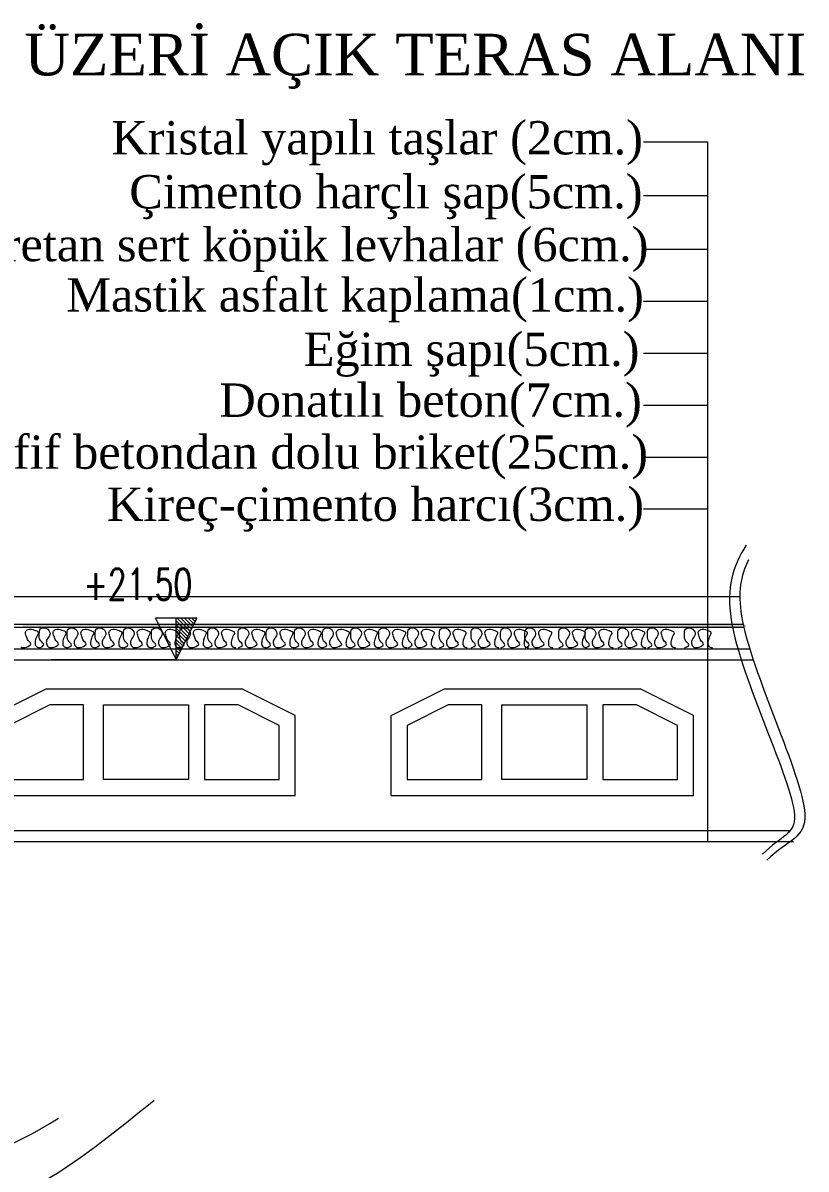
# Model space of a CAD drawing. Header units: millimetres. Extents: x -16104 to 67872, y -88009 to 12107.
# Drawn here: x 66738 to 66972.8, y 10898.4 to 11242.2 of the extents above; entities that cross this region are included whole.
import ezdxf
from ezdxf.enums import TextEntityAlignment as Align

# ---------------------------------------------------------------- set-up
doc = ezdxf.new("R2010")
doc.units = ezdxf.units.MM
doc.layers.get('0').update_dxf_attribs({"color": 241})
for name, color, linetype, lineweight in [('DOĞRAMA', 2, 'Continuous', 5), ('doşeme', 5, 'Continuous', 18), ('kolon', 1, 'Continuous', 5), ('SEMBOL', 21, 'Continuous', 5), ('SIVA', 30, 'Continuous', 5), ('tar', 12, 'Continuous', 18)]:
    doc.layers.add(name, color=color, linetype=linetype, lineweight=lineweight)
doc.styles.add('KOT', font='ROMANS.shx', dxfattribs={"width": 0.7})
doc.styles.add('ÖLÇÜ', font='times.ttf', dxfattribs={"height": 15})

# ---------------------------------------------------------------- blocks, each defined once
blk = doc.blocks.new('A$C218D7482')
at = {"layer": 'SEMBOL'}
for p, q in [((0, 15), (10, 20)), ((10, 20), (46.69, 20)), ((56.69, 15), (46.69, 20)), ((10.71, 17), (3, 13.15)), ((17, 17), (10.71, 17)), ((17, 3), (17, 17)), ((20.74, 17), (36.69, 17)), ((20.74, 3), (20.74, 17)), ((36.69, 17), (36.69, 3)), ((45.98, 17), (39.69, 17)), ((39.69, 17), (39.69, 3)), ((39.69, 17), (39.69, 3)), ((53.69, 13.15), (45.98, 17)), ((0, 0), (0, 15)), ((3, 13.15), (3, 3)), ((53.69, 3), (53.69, 13.15)), ((56.69, 0), (56.69, 15)), ((3, 3), (17, 3)), ((36.69, 3), (20.74, 3)), ((39.69, 3), (53.69, 3)), ((0, 0), (56.69, 0))]:
    blk.add_line(p, q, dxfattribs=at)
blk = doc.blocks.new('*X25')
at = {"color": 0}
for p, q in [((689.511, 500.978), (689.532, 501)), ((689.54, 500.92), (689.621, 501)), ((689.57, 500.861), (689.709, 501)), ((689.599, 500.802), (689.798, 501)), ((689.629, 500.743), (689.886, 501)), ((689.658, 500.684), (689.974, 501)), ((689.688, 500.625), (690, 500.937)), ((689.717, 500.566), (690, 500.849)), ((689.746, 500.507), (690, 500.761)), ((689.776, 500.448), (690, 500.672)), ((689.805, 500.389), (690, 500.584)), ((689.835, 500.33), (690, 500.495)), ((689.864, 500.271), (690, 500.407)), ((689.894, 500.212), (690, 500.319)), ((689.923, 500.153), (690, 500.23)), ((689.953, 500.095), (690, 500.142)), ((689.982, 500.036), (690, 500.053))]:
    blk.add_line(p, q, dxfattribs=at)
blk = doc.blocks.new('KOTBLK07')
for p, q in [((0, 0), (-0.5, 1)), ((-0.5, 1), (0.5, 1)), ((0, 0), (0, 1)), ((0.5, 1), (0, 0)), ((0, 0), (3, 0))]:
    blk.add_line(p, q)
blk.add_blockref('*X25', (-690, -500))
at = {"color": 7, "style": 'KOT'}
blk.add_attdef('TEMIZ', text='', height=1, dxfattribs=at).set_placement((0, 1.218), align=Align.BOTTOM_LEFT)

msp = doc.modelspace()

# ---------------------------------------------------------------- hatches: boundary and pattern name
at = {"layer": 'tar'}
h = msp.add_hatch(color=256, dxfattribs=at)
h.paths.add_polyline_path([(66924.6, 11061.83), (66738.04, 11061.83), (66738.04, 11060.99), (66924.6, 11060.99)])
edge = h.paths.add_edge_path()
edge.add_line((66954.67, 11061.83), (66924.6, 11061.83))
edge.add_line((66924.6, 11061.83), (66924.6, 11060.99))
edge.add_line((66924.6, 11060.99), (66954.9, 11060.99))
edge.add_spline(control_points=[(66954.9, 11060.99), (66954.82, 11061.27), (66954.74, 11061.55), (66954.67, 11061.83)], knot_values=[0.321119, 0.321119, 0.321119, 0.321119, 0.326148, 0.326148, 0.326148, 0.326148], degree=3, periodic=0)

# ---------------------------------------------------------------- linework, layer by layer
at = {"layer": 'DOĞRAMA', "ltscale": 0.02}
msp.add_open_spline([(66599.2, 10900.51), (66618.3, 10913.94), (66654.34, 10939.28), (66704.23, 10892.81), (66734.79, 10904.77), (66748.71, 10913.68)], degree=3, knots=[0, 0, 0, 0, 1.178141, 2.223266, 3.10085, 3.10085, 3.10085, 3.10085], dxfattribs=at)
msp.add_spline([(66599.2, 10884.27), (66656.42, 10908.08), (66706.81, 10886.1), (66777.36, 10919.07)], degree=3, dxfattribs=at)
at = {"layer": 'doşeme', "color": 4, "ltscale": 0.02}
for p, q in [((66672.63, 11051.13), (66957, 11051.13)), ((66672.63, 11051.13), (66957, 11051.13)), ((66705.51, 10999.93), (66967.91, 10999.93))]:
    msp.add_line(p, q, dxfattribs=at)
at = {"layer": 'kolon'}
for p, q in [((66924.04, 11206.54), (66943.24, 11206.54)), ((66943.24, 11206.54), (66943.24, 10996.64)), ((66924.04, 11190.44), (66943.24, 11190.44)), ((66924.04, 11174.33), (66943.24, 11174.33)), ((66924.04, 11158.75), (66943.24, 11158.75)), ((66924.04, 11143.17), (66943.24, 11143.17)), ((66924.04, 11127.59), (66943.24, 11127.59)), ((66924.04, 11112.01), (66943.24, 11112.01)), ((66924.04, 11096.43), (66943.24, 11096.43)), ((66669.31, 11051.13), (66894.71, 11051.13)), ((66669.31, 10999.93), (66894.71, 10999.93)), ((66705.51, 10999.93), (66967.91, 10999.93))]:
    msp.add_line(p, q, dxfattribs=at)
at = {"layer": 'SIVA', "ltscale": 0.02}
for p, q in [((66694.96, 11070.15), (66952.96, 11070.15)), ((66694.96, 11061.83), (66953.96, 11061.83)), ((66694.96, 11060.99), (66954.14, 11060.99)), ((66694.96, 11054.42), (66955.94, 11054.42)), ((66694.96, 11054.42), (66955.94, 11054.42)), ((66708.8, 10996.64), (66969.02, 10996.64))]:
    msp.add_line(p, q, dxfattribs=at)
for points, knots in [([(66954.83, 11085.59), (66950.95, 11079.27), (66944.88, 11061.3), (66977.34, 10998.6), (66965.38, 10998.49), (66959.79, 10992.87)], [0.1435032, 0.1435032, 0.1435032, 0.1435032, 0.3042064, 0.599829, 0.7659827, 0.7659827, 0.7659827, 0.7659827]), ([(66955.53, 11081.19), (66953.25, 11076.33), (66949.92, 11059.83), (66981.36, 10997.9), (66967.51, 10997.3), (66961.05, 10991.06)], [0.1807296, 0.1807296, 0.1807296, 0.1807296, 0.3042064, 0.599829, 0.7837387, 0.7837387, 0.7837387, 0.7837387])]:
    msp.add_open_spline(points, degree=3, knots=knots, dxfattribs=at)
at = {"layer": 'SIVA', "color": 8, "ltscale": 0.02}
for points, knots in [([(66737.35, 11055.06), (66737.79, 11054.75), (66738.96, 11054.82), (66740.96, 11055.89), (66739.3, 11056.94), (66739.13, 11058.2), (66738.46, 11059.54), (66739.83, 11060.59), (66741.15, 11060.18), (66743.07, 11059.55), (66741.94, 11057.9), (66741.64, 11056.68), (66741.62, 11055.13), (66742.55, 11054.88), (66743.01, 11054.85)], [0.06757035, 0.06757035, 0.06757035, 0.06757035, 0.07532045, 0.08285134, 0.08873376, 0.09481838, 0.1013203, 0.10585465, 0.11454647, 0.12061779, 0.12776393, 0.13480019, 0.14012681, 0.14596806, 0.14596806, 0.14596806, 0.14596806]), ([(66743, 11054.76), (66743.6, 11055.03), (66744.86, 11055.61), (66742.8, 11057.01), (66742.94, 11058.68), (66742.9, 11060.95), (66745.63, 11060.79), (66746.49, 11058.62), (66745.14, 11057.48), (66744.9, 11056.07), (66745.65, 11054.73), (66747.24, 11054.81), (66749.26, 11055.89), (66747.6, 11056.94), (66747.42, 11058.2), (66746.76, 11059.54), (66748.12, 11060.59), (66749.44, 11060.18), (66751.36, 11059.55), (66750.24, 11057.9), (66749.93, 11056.68), (66749.91, 11055.13), (66750.84, 11054.88), (66751.3, 11054.85)], [0, 0, 0, 0, 0.0070041, 0.014536, 0.0233289, 0.030642, 0.040814, 0.0485784, 0.0568467, 0.0621733, 0.0674053, 0.0753205, 0.0828513, 0.0887338, 0.0948184, 0.1013203, 0.1058547, 0.1145465, 0.1206178, 0.1277639, 0.1348002, 0.1401268, 0.1459681, 0.1459681, 0.1459681, 0.1459681]), ([(66751.33, 11054.74), (66751.93, 11055.02), (66753.19, 11055.59), (66751.14, 11056.99), (66751.27, 11058.66), (66751.24, 11060.93), (66753.96, 11060.77), (66754.82, 11058.61), (66753.47, 11057.47), (66753.24, 11056.05), (66753.99, 11054.71), (66755.57, 11054.8), (66757.59, 11055.87), (66755.93, 11056.92), (66755.76, 11058.18), (66755.09, 11059.52), (66756.45, 11060.57), (66757.77, 11060.17), (66759.69, 11059.53), (66758.57, 11057.88), (66758.27, 11056.66), (66758.25, 11055.11), (66759.18, 11054.86), (66759.63, 11054.83)], [0, 0, 0, 0, 0.0070041, 0.014536, 0.0233289, 0.030642, 0.040814, 0.0485784, 0.0568467, 0.0621733, 0.0674053, 0.0753205, 0.0828513, 0.0887338, 0.0948184, 0.1013203, 0.1058547, 0.1145465, 0.1206178, 0.1277639, 0.1348002, 0.1401268, 0.1459681, 0.1459681, 0.1459681, 0.1459681]), ([(66759.75, 11054.74), (66760.35, 11055.02), (66761.61, 11055.59), (66759.56, 11056.99), (66759.69, 11058.66), (66759.66, 11060.93), (66762.38, 11060.77), (66763.24, 11058.61), (66761.89, 11057.47), (66761.66, 11056.05), (66762.41, 11054.71), (66763.99, 11054.8), (66766.01, 11055.87), (66764.35, 11056.92), (66764.18, 11058.18), (66763.51, 11059.52), (66764.87, 11060.57), (66766.19, 11060.17), (66768.11, 11059.53), (66766.99, 11057.88), (66766.69, 11056.66), (66766.67, 11055.11), (66767.6, 11054.86), (66768.05, 11054.83)], [0, 0, 0, 0, 0.0070041, 0.014536, 0.0233289, 0.030642, 0.040814, 0.0485784, 0.0568467, 0.0621733, 0.0674053, 0.0753205, 0.0828513, 0.0887338, 0.0948184, 0.1013203, 0.1058547, 0.1145465, 0.1206178, 0.1277639, 0.1348002, 0.1401268, 0.1459681, 0.1459681, 0.1459681, 0.1459681]), ([(66768.21, 11054.74), (66768.81, 11055.02), (66770.07, 11055.59), (66768.02, 11056.99), (66768.15, 11058.66), (66768.11, 11060.93), (66770.84, 11060.77), (66771.7, 11058.61), (66770.35, 11057.47), (66770.11, 11056.05), (66770.86, 11054.71), (66772.45, 11054.8), (66774.47, 11055.87), (66772.81, 11056.92), (66772.64, 11058.18), (66771.97, 11059.52), (66773.33, 11060.57), (66774.65, 11060.17), (66776.57, 11059.53), (66775.45, 11057.88), (66775.14, 11056.66), (66775.13, 11055.11), (66776.05, 11054.86), (66776.51, 11054.83)], [0, 0, 0, 0, 0.0070041, 0.014536, 0.0233289, 0.030642, 0.040814, 0.0485784, 0.0568467, 0.0621733, 0.0674053, 0.0753205, 0.0828513, 0.0887338, 0.0948184, 0.1013203, 0.1058547, 0.1145465, 0.1206178, 0.1277639, 0.1348002, 0.1401268, 0.1459681, 0.1459681, 0.1459681, 0.1459681]), ([(66776.63, 11054.74), (66777.23, 11055.02), (66778.49, 11055.59), (66776.44, 11056.99), (66776.57, 11058.66), (66776.53, 11060.93), (66779.26, 11060.77), (66780.12, 11058.61), (66778.77, 11057.47), (66778.54, 11056.05), (66779.28, 11054.71), (66780.87, 11054.8), (66782.89, 11055.87), (66781.23, 11056.92), (66781.06, 11058.18), (66780.39, 11059.52), (66781.75, 11060.57), (66783.07, 11060.17), (66784.99, 11059.53), (66783.87, 11057.88), (66783.56, 11056.66), (66783.55, 11055.11), (66784.47, 11054.86), (66784.93, 11054.83)], [0, 0, 0, 0, 0.0070041, 0.014536, 0.0233289, 0.030642, 0.040814, 0.0485784, 0.0568467, 0.0621733, 0.0674053, 0.0753205, 0.0828513, 0.0887338, 0.0948184, 0.1013203, 0.1058547, 0.1145465, 0.1206178, 0.1277639, 0.1348002, 0.1401268, 0.1459681, 0.1459681, 0.1459681, 0.1459681]), ([(66785.08, 11054.74), (66785.69, 11055.02), (66786.95, 11055.59), (66784.89, 11056.99), (66785.02, 11058.66), (66784.99, 11060.93), (66787.71, 11060.77), (66788.57, 11058.61), (66787.23, 11057.47), (66786.99, 11056.05), (66787.74, 11054.71), (66789.32, 11054.8), (66791.34, 11055.87), (66789.68, 11056.92), (66789.51, 11058.18), (66788.84, 11059.52), (66790.21, 11060.57), (66791.53, 11060.17), (66793.44, 11059.53), (66792.32, 11057.88), (66792.02, 11056.66), (66792, 11055.11), (66792.93, 11054.86), (66793.39, 11054.83)], [0, 0, 0, 0, 0.0070041, 0.014536, 0.0233289, 0.030642, 0.040814, 0.0485784, 0.0568467, 0.0621733, 0.0674053, 0.0753205, 0.0828513, 0.0887338, 0.0948184, 0.1013203, 0.1058547, 0.1145465, 0.1206178, 0.1277639, 0.1348002, 0.1401268, 0.1459681, 0.1459681, 0.1459681, 0.1459681]), ([(66793.5, 11054.74), (66794.11, 11055.02), (66795.37, 11055.59), (66793.31, 11056.99), (66793.44, 11058.66), (66793.41, 11060.93), (66796.13, 11060.77), (66796.99, 11058.61), (66795.65, 11057.47), (66795.41, 11056.05), (66796.16, 11054.71), (66797.74, 11054.8), (66799.76, 11055.87), (66798.1, 11056.92), (66797.93, 11058.18), (66797.26, 11059.52), (66798.63, 11060.57), (66799.95, 11060.17), (66801.86, 11059.53), (66800.74, 11057.88), (66800.44, 11056.66), (66800.42, 11055.11), (66801.35, 11054.86), (66801.81, 11054.83)], [0, 0, 0, 0, 0.0070041, 0.014536, 0.0233289, 0.030642, 0.040814, 0.0485784, 0.0568467, 0.0621733, 0.0674053, 0.0753205, 0.0828513, 0.0887338, 0.0948184, 0.1013203, 0.1058547, 0.1145465, 0.1206178, 0.1277639, 0.1348002, 0.1401268, 0.1459681, 0.1459681, 0.1459681, 0.1459681]), ([(66802.62, 11054.74), (66803.23, 11055.02), (66804.49, 11055.59), (66802.43, 11056.99), (66802.56, 11058.66), (66802.53, 11060.93), (66805.25, 11060.77), (66806.11, 11058.61), (66804.77, 11057.47), (66804.53, 11056.05), (66805.28, 11054.71), (66806.86, 11054.8), (66808.88, 11055.87), (66807.22, 11056.92), (66807.05, 11058.18), (66806.38, 11059.52), (66807.75, 11060.57), (66809.07, 11060.17), (66810.98, 11059.53), (66809.86, 11057.88), (66809.56, 11056.66), (66809.54, 11055.11), (66810.47, 11054.86), (66810.93, 11054.83)], [0, 0, 0, 0, 0.0070041, 0.014536, 0.0233289, 0.030642, 0.040814, 0.0485784, 0.0568467, 0.0621733, 0.0674053, 0.0753205, 0.0828513, 0.0887338, 0.0948184, 0.1013203, 0.1058547, 0.1145465, 0.1206178, 0.1277639, 0.1348002, 0.1401268, 0.1459681, 0.1459681, 0.1459681, 0.1459681]), ([(66811.04, 11054.74), (66811.65, 11055.02), (66812.91, 11055.59), (66810.85, 11056.99), (66810.98, 11058.66), (66810.95, 11060.93), (66813.67, 11060.77), (66814.53, 11058.61), (66813.19, 11057.47), (66812.95, 11056.05), (66813.7, 11054.71), (66815.28, 11054.8), (66817.3, 11055.87), (66815.64, 11056.92), (66815.47, 11058.18), (66814.8, 11059.52), (66816.17, 11060.57), (66817.49, 11060.17), (66819.4, 11059.53), (66818.28, 11057.88), (66817.98, 11056.66), (66817.96, 11055.11), (66818.89, 11054.86), (66819.35, 11054.83)], [0, 0, 0, 0, 0.0070041, 0.014536, 0.0233289, 0.030642, 0.040814, 0.0485784, 0.0568467, 0.0621733, 0.0674053, 0.0753205, 0.0828513, 0.0887338, 0.0948184, 0.1013203, 0.1058547, 0.1145465, 0.1206178, 0.1277639, 0.1348002, 0.1401268, 0.1459681, 0.1459681, 0.1459681, 0.1459681]), ([(66819.5, 11054.74), (66820.11, 11055.02), (66821.37, 11055.59), (66819.31, 11056.99), (66819.44, 11058.66), (66819.41, 11060.93), (66822.13, 11060.77), (66822.99, 11058.61), (66821.65, 11057.47), (66821.41, 11056.05), (66822.16, 11054.71), (66823.74, 11054.8), (66825.76, 11055.87), (66824.1, 11056.92), (66823.93, 11058.18), (66823.26, 11059.52), (66824.63, 11060.57), (66825.95, 11060.17), (66827.86, 11059.53), (66826.74, 11057.88), (66826.44, 11056.66), (66826.42, 11055.11), (66827.35, 11054.86), (66827.81, 11054.83)], [0, 0, 0, 0, 0.0070041, 0.014536, 0.0233289, 0.030642, 0.040814, 0.0485784, 0.0568467, 0.0621733, 0.0674053, 0.0753205, 0.0828513, 0.0887338, 0.0948184, 0.1013203, 0.1058547, 0.1145465, 0.1206178, 0.1277639, 0.1348002, 0.1401268, 0.1459681, 0.1459681, 0.1459681, 0.1459681]), ([(66827.92, 11054.74), (66828.53, 11055.02), (66829.79, 11055.59), (66827.73, 11056.99), (66827.86, 11058.66), (66827.83, 11060.93), (66830.55, 11060.77), (66831.41, 11058.61), (66830.07, 11057.47), (66829.83, 11056.05), (66830.58, 11054.71), (66832.16, 11054.8), (66834.18, 11055.87), (66832.52, 11056.92), (66832.35, 11058.18), (66831.68, 11059.52), (66833.05, 11060.57), (66834.37, 11060.17), (66836.28, 11059.53), (66835.16, 11057.88), (66834.86, 11056.66), (66834.84, 11055.11), (66835.77, 11054.86), (66836.23, 11054.83)], [0, 0, 0, 0, 0.0070041, 0.014536, 0.0233289, 0.030642, 0.040814, 0.0485784, 0.0568467, 0.0621733, 0.0674053, 0.0753205, 0.0828513, 0.0887338, 0.0948184, 0.1013203, 0.1058547, 0.1145465, 0.1206178, 0.1277639, 0.1348002, 0.1401268, 0.1459681, 0.1459681, 0.1459681, 0.1459681]), ([(66836.37, 11054.74), (66836.98, 11055.02), (66838.24, 11055.59), (66836.18, 11056.99), (66836.32, 11058.66), (66836.28, 11060.93), (66839.01, 11060.77), (66839.87, 11058.61), (66838.52, 11057.47), (66838.28, 11056.05), (66839.03, 11054.71), (66840.62, 11054.8), (66842.63, 11055.87), (66840.97, 11056.92), (66840.8, 11058.18), (66840.13, 11059.52), (66841.5, 11060.57), (66842.82, 11060.17), (66844.74, 11059.53), (66843.61, 11057.88), (66843.31, 11056.66), (66843.29, 11055.11), (66844.22, 11054.86), (66844.68, 11054.83)], [0, 0, 0, 0, 0.0070041, 0.014536, 0.0233289, 0.030642, 0.040814, 0.0485784, 0.0568467, 0.0621733, 0.0674053, 0.0753205, 0.0828513, 0.0887338, 0.0948184, 0.1013203, 0.1058547, 0.1145465, 0.1206178, 0.1277639, 0.1348002, 0.1401268, 0.1459681, 0.1459681, 0.1459681, 0.1459681]), ([(66844.79, 11054.74), (66845.4, 11055.02), (66846.66, 11055.59), (66844.6, 11056.99), (66844.74, 11058.66), (66844.7, 11060.93), (66847.43, 11060.77), (66848.29, 11058.61), (66846.94, 11057.47), (66846.7, 11056.05), (66847.45, 11054.71), (66849.04, 11054.8), (66851.05, 11055.87), (66849.39, 11056.92), (66849.22, 11058.18), (66848.56, 11059.52), (66849.92, 11060.57), (66851.24, 11060.17), (66853.16, 11059.53), (66852.04, 11057.88), (66851.73, 11056.66), (66851.71, 11055.11), (66852.64, 11054.86), (66853.1, 11054.83)], [0, 0, 0, 0, 0.0070041, 0.014536, 0.0233289, 0.030642, 0.040814, 0.0485784, 0.0568467, 0.0621733, 0.0674053, 0.0753205, 0.0828513, 0.0887338, 0.0948184, 0.1013203, 0.1058547, 0.1145465, 0.1206178, 0.1277639, 0.1348002, 0.1401268, 0.1459681, 0.1459681, 0.1459681, 0.1459681]), ([(66853.45, 11054.74), (66854.05, 11055.02), (66855.31, 11055.59), (66853.26, 11056.99), (66853.39, 11058.66), (66853.36, 11060.93), (66856.08, 11060.77), (66856.94, 11058.61), (66855.59, 11057.47), (66855.36, 11056.05), (66856.1, 11054.71), (66857.69, 11054.8), (66859.71, 11055.87), (66858.05, 11056.92), (66857.88, 11058.18), (66857.21, 11059.52), (66858.57, 11060.57), (66859.89, 11060.17), (66861.81, 11059.53), (66860.69, 11057.88), (66860.39, 11056.66), (66860.37, 11055.11), (66861.3, 11054.86), (66861.75, 11054.83)], [0, 0, 0, 0, 0.0070041, 0.014536, 0.0233289, 0.030642, 0.040814, 0.0485784, 0.0568467, 0.0621733, 0.0674053, 0.0753205, 0.0828513, 0.0887338, 0.0948184, 0.1013203, 0.1058547, 0.1145465, 0.1206178, 0.1277639, 0.1348002, 0.1401268, 0.1459681, 0.1459681, 0.1459681, 0.1459681]), ([(66862.95, 11054.74), (66863.55, 11055.02), (66864.81, 11055.59), (66862.76, 11056.99), (66862.89, 11058.66), (66862.86, 11060.93), (66865.58, 11060.77), (66866.44, 11058.61), (66865.09, 11057.47), (66864.86, 11056.05), (66865.61, 11054.71), (66867.19, 11054.8), (66869.21, 11055.87), (66867.55, 11056.92), (66867.38, 11058.18), (66866.71, 11059.52), (66868.07, 11060.57), (66869.39, 11060.17), (66871.31, 11059.53), (66870.19, 11057.88), (66869.89, 11056.66), (66869.87, 11055.11), (66870.8, 11054.86), (66871.25, 11054.83)], [0, 0, 0, 0, 0.0070041, 0.014536, 0.0233289, 0.030642, 0.040814, 0.0485784, 0.0568467, 0.0621733, 0.0674053, 0.0753205, 0.0828513, 0.0887338, 0.0948184, 0.1013203, 0.1058547, 0.1145465, 0.1206178, 0.1277639, 0.1348002, 0.1401268, 0.1459681, 0.1459681, 0.1459681, 0.1459681]), ([(66872.45, 11054.74), (66873.05, 11055.02), (66874.31, 11055.59), (66872.26, 11056.99), (66872.39, 11058.66), (66872.36, 11060.93), (66875.08, 11060.77), (66875.94, 11058.61), (66874.59, 11057.47), (66874.36, 11056.05), (66875.11, 11054.71), (66876.69, 11054.8), (66878.71, 11055.87), (66877.05, 11056.92), (66876.88, 11058.18), (66876.21, 11059.52), (66877.57, 11060.57), (66878.89, 11060.17), (66880.81, 11059.53), (66879.69, 11057.88), (66879.39, 11056.66), (66879.37, 11055.11), (66880.3, 11054.86), (66880.75, 11054.83)], [0, 0, 0, 0, 0.0070041, 0.014536, 0.0233289, 0.030642, 0.040814, 0.0485784, 0.0568467, 0.0621733, 0.0674053, 0.0753205, 0.0828513, 0.0887338, 0.0948184, 0.1013203, 0.1058547, 0.1145465, 0.1206178, 0.1277639, 0.1348002, 0.1401268, 0.1459681, 0.1459681, 0.1459681, 0.1459681]), ([(66881.32, 11054.74), (66881.92, 11055.02), (66883.18, 11055.59), (66881.12, 11056.99), (66881.26, 11058.66), (66881.22, 11060.93), (66883.95, 11060.77), (66884.81, 11058.61), (66883.46, 11057.47), (66883.22, 11056.05), (66883.97, 11054.71), (66885.56, 11054.8), (66887.58, 11055.87), (66885.92, 11056.92), (66885.74, 11058.18), (66885.08, 11059.52), (66886.44, 11060.57), (66887.76, 11060.17), (66889.68, 11059.53), (66888.56, 11057.88), (66888.25, 11056.66), (66888.23, 11055.11), (66889.16, 11054.86), (66889.62, 11054.83)], [0, 0, 0, 0, 0.0070041, 0.014536, 0.0233289, 0.030642, 0.040814, 0.0485784, 0.0568467, 0.0621733, 0.0674053, 0.0753205, 0.0828513, 0.0887338, 0.0948184, 0.1013203, 0.1058547, 0.1145465, 0.1206178, 0.1277639, 0.1348002, 0.1401268, 0.1459681, 0.1459681, 0.1459681, 0.1459681]), ([(66888.6, 11054.74), (66889.21, 11055.02), (66890.46, 11055.59), (66888.41, 11056.99), (66888.54, 11058.66), (66888.51, 11060.93), (66891.23, 11060.77), (66892.09, 11058.61), (66890.74, 11057.47), (66890.51, 11056.05), (66891.26, 11054.71), (66892.84, 11054.8), (66894.86, 11055.87), (66893.2, 11056.92), (66893.03, 11058.18), (66892.36, 11059.52), (66893.73, 11060.57), (66895.05, 11060.17), (66896.96, 11059.53), (66895.84, 11057.88), (66895.54, 11056.66), (66895.52, 11055.11), (66896.45, 11054.86), (66896.91, 11054.83)], [0, 0, 0, 0, 0.0070041, 0.014536, 0.0233289, 0.030642, 0.040814, 0.0485784, 0.0568467, 0.0621733, 0.0674053, 0.0753205, 0.0828513, 0.0887338, 0.0948184, 0.1013203, 0.1058547, 0.1145465, 0.1206178, 0.1277639, 0.1348002, 0.1401268, 0.1459681, 0.1459681, 0.1459681, 0.1459681]), ([(66898.73, 11054.74), (66899.34, 11055.02), (66900.6, 11055.59), (66898.54, 11056.99), (66898.68, 11058.66), (66898.64, 11060.93), (66901.37, 11060.77), (66902.23, 11058.61), (66900.88, 11057.47), (66900.64, 11056.05), (66901.39, 11054.71), (66902.98, 11054.8), (66904.99, 11055.87), (66903.33, 11056.92), (66903.16, 11058.18), (66902.5, 11059.52), (66903.86, 11060.57), (66905.18, 11060.17), (66907.1, 11059.53), (66905.97, 11057.88), (66905.67, 11056.66), (66905.65, 11055.11), (66906.58, 11054.86), (66907.04, 11054.83)], [0, 0, 0, 0, 0.0070041, 0.014536, 0.0233289, 0.030642, 0.040814, 0.0485784, 0.0568467, 0.0621733, 0.0674053, 0.0753205, 0.0828513, 0.0887338, 0.0948184, 0.1013203, 0.1058547, 0.1145465, 0.1206178, 0.1277639, 0.1348002, 0.1401268, 0.1459681, 0.1459681, 0.1459681, 0.1459681]), ([(66906.65, 11054.74), (66907.26, 11055.02), (66908.52, 11055.59), (66906.46, 11056.99), (66906.59, 11058.66), (66906.56, 11060.93), (66909.28, 11060.77), (66910.14, 11058.61), (66908.8, 11057.47), (66908.56, 11056.05), (66909.31, 11054.71), (66910.89, 11054.8), (66912.91, 11055.87), (66911.25, 11056.92), (66911.08, 11058.18), (66910.41, 11059.52), (66911.78, 11060.57), (66913.1, 11060.17), (66915.01, 11059.53), (66913.89, 11057.88), (66913.59, 11056.66), (66913.57, 11055.11), (66914.5, 11054.86), (66914.96, 11054.83)], [0, 0, 0, 0, 0.0070041, 0.014536, 0.0233289, 0.030642, 0.040814, 0.0485784, 0.0568467, 0.0621733, 0.0674053, 0.0753205, 0.0828513, 0.0887338, 0.0948184, 0.1013203, 0.1058547, 0.1145465, 0.1206178, 0.1277639, 0.1348002, 0.1401268, 0.1459681, 0.1459681, 0.1459681, 0.1459681]), ([(66916.47, 11054.74), (66917.07, 11055.02), (66918.33, 11055.59), (66916.28, 11056.99), (66916.41, 11058.66), (66916.37, 11060.93), (66919.1, 11060.77), (66919.96, 11058.61), (66918.61, 11057.47), (66918.38, 11056.05), (66919.12, 11054.71), (66920.71, 11054.8), (66922.73, 11055.87), (66921.07, 11056.92), (66920.9, 11058.18), (66920.23, 11059.52), (66921.59, 11060.57), (66922.91, 11060.17), (66924.83, 11059.53), (66923.71, 11057.88), (66923.4, 11056.66), (66923.39, 11055.11), (66924.31, 11054.86), (66924.77, 11054.83)], [0, 0, 0, 0, 0.0070041, 0.014536, 0.0233289, 0.030642, 0.040814, 0.0485784, 0.0568467, 0.0621733, 0.0674053, 0.0753205, 0.0828513, 0.0887338, 0.0948184, 0.1013203, 0.1058547, 0.1145465, 0.1206178, 0.1277639, 0.1348002, 0.1401268, 0.1459681, 0.1459681, 0.1459681, 0.1459681]), ([(66925.33, 11054.74), (66925.94, 11055.02), (66927.2, 11055.59), (66925.14, 11056.99), (66925.28, 11058.66), (66925.24, 11060.93), (66927.97, 11060.77), (66928.83, 11058.61), (66927.48, 11057.47), (66927.24, 11056.05), (66927.99, 11054.71), (66929.58, 11054.8), (66931.6, 11055.87), (66929.93, 11056.92), (66929.76, 11058.18), (66929.1, 11059.52), (66930.46, 11060.57), (66931.78, 11060.17), (66933.7, 11059.53), (66932.58, 11057.88), (66932.27, 11056.66), (66932.25, 11055.11), (66933.18, 11054.86), (66933.64, 11054.83)], [0, 0, 0, 0, 0.0070041, 0.014536, 0.0233289, 0.030642, 0.040814, 0.0485784, 0.0568467, 0.0621733, 0.0674053, 0.0753205, 0.0828513, 0.0887338, 0.0948184, 0.1013203, 0.1058547, 0.1145465, 0.1206178, 0.1277639, 0.1348002, 0.1401268, 0.1459681, 0.1459681, 0.1459681, 0.1459681]), ([(66936.42, 11054.74), (66937.02, 11055.02), (66938.28, 11055.59), (66936.23, 11056.99), (66936.36, 11058.66), (66936.33, 11060.93), (66939.05, 11060.77), (66939.91, 11058.61), (66938.56, 11057.47), (66938.33, 11056.05), (66939.08, 11054.71), (66940.66, 11054.8), (66942.68, 11055.87), (66941.02, 11056.92), (66940.85, 11058.18), (66940.18, 11059.52), (66941.54, 11060.57), (66942.86, 11060.17), (66944.78, 11059.53), (66943.66, 11057.88), (66943.36, 11056.66), (66943.34, 11055.11), (66944.27, 11054.86), (66944.72, 11054.83)], [0, 0, 0, 0, 0.0070041, 0.014536, 0.0233289, 0.030642, 0.040814, 0.0485784, 0.0568467, 0.0621733, 0.0674053, 0.0753205, 0.0828513, 0.0887338, 0.0948184, 0.1013203, 0.1058547, 0.1145465, 0.1206178, 0.1277639, 0.1348002, 0.1401268, 0.1459681, 0.1459681, 0.1459681, 0.1459681])]:
    msp.add_open_spline(points, degree=3, knots=knots, dxfattribs=at)

# ---------------------------------------------------------------- block references
at = {"layer": 'SEMBOL'}
ref = msp.add_blockref('KOTBLK07', (66783.95, 11051.13), dxfattribs=dict(at, xscale=-12.48000000001048, yscale=12.4800000000032, zscale=12.48))
ref.add_attrib('TEMIZ', '+21.50', dxfattribs={"color": 54, "height": 9.36, "style": 'KOT', "width": 0.7}).set_placement((66756.18, 11066.33), align=Align.BOTTOM_LEFT)
at = {"layer": 'SIVA', "xscale": 1.600000000005821, "yscale": 1.600000000005821, "zscale": 1.600000000005821}
for p in [(66728.94, 11010.42), (66848.39, 11010.42)]:
    msp.add_blockref('A$C218D7482', p, dxfattribs=at)

# ---------------------------------------------------------------- texts
at = {"layer": 'kolon', "style": 'ÖLÇÜ'}
msp.add_text('ÜZERİ AÇIK TERAS ALANI', height=12.5, dxfattribs=at).set_placement((66738.46, 11226.5))
at = {"layer": 'kolon', "ltscale": 0.8, "style": 'ÖLÇÜ'}
for s, p in [('Kristal yapılı taşlar (2cm.)', (66764.54, 11202.8)), ('Çimento harçlı şap(5cm.)', (66769.89, 11186.6)), ('Poliüretan sert köpük levhalar (6cm.)', (66700.34, 11170.76)), ('Mastik asfalt kaplama(1cm.)', (66750.98, 11155.65)), ('Eğim şapı(5cm.)', (66822.2, 11139.34)), ('Donatılı beton(7cm.)', (66796.91, 11124.07)), ('Hafif betondan dolu briket(25cm.)', (66717.41, 11108.49)), ('Kireç-çimento harcı(3cm.)', (66763.22, 11092.85))]:
    msp.add_text(s, height=10, dxfattribs=at).set_placement(p)

doc.saveas('drawing.dxf')
